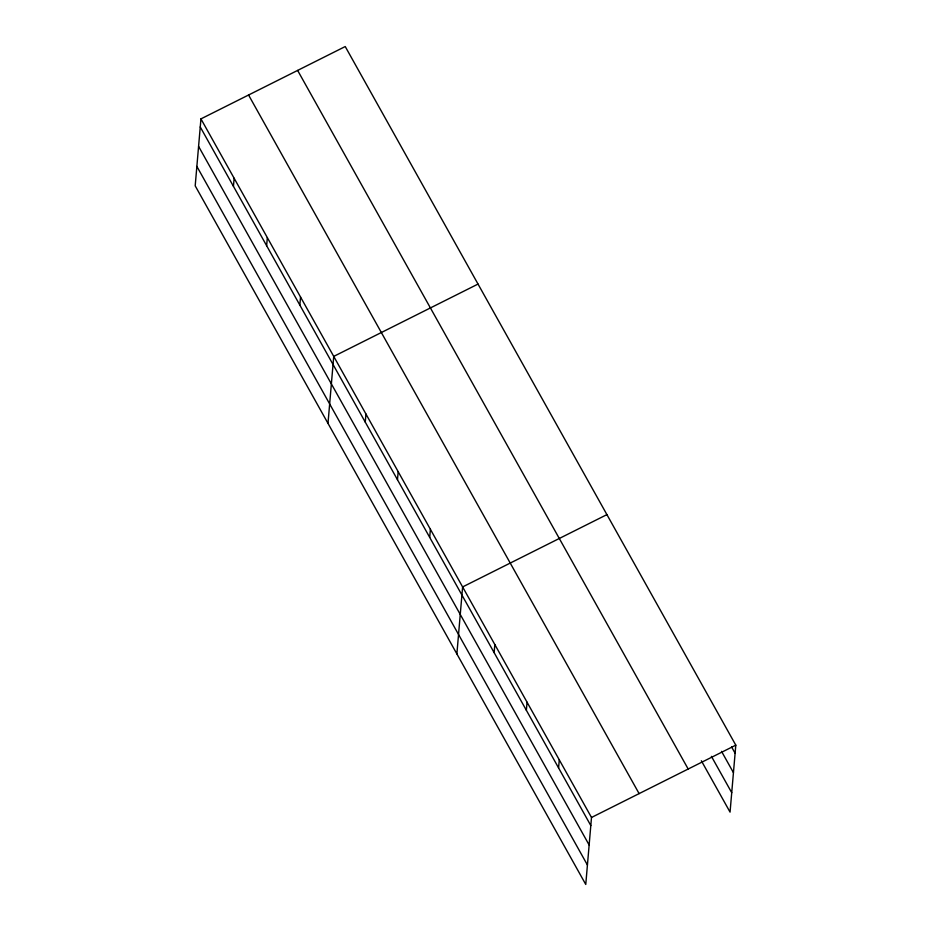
<?xml version="1.0" encoding="UTF-8"?>
<svg xmlns="http://www.w3.org/2000/svg" width="931" height="931" viewBox="0 0 931 931"><rect width="100%" height="100%" fill="white"/><g stroke="black" fill="none" stroke-linecap="round" stroke-linejoin="round"><path stroke-width="1.4" d="M200.945 118.877L195.196 185.839L585.762 884.45L591.499 817.476L200.945 118.877L345.238 46.55L735.804 745.161L730.055 812.123L701.346 760.755M233.448 186.328L234.135 178.252M266.638 245.703L267.337 237.638M299.84 305.089L300.538 297.012M327.991 423.372L333.729 356.398L478.034 284.071M365.255 422.104L365.953 414.039M397.479 479.733L398.177 471.668M429.703 537.373L430.39 529.308M456.877 653.911L462.614 586.937L606.919 514.622M494.14 652.643L494.838 644.578M526.364 710.283L527.051 702.207M558.588 767.912L559.275 759.847M591.499 817.476L735.804 745.161M731.603 746.965L735.106 753.226M721.537 751.364L733.442 772.66M711.412 756.356L731.731 792.688M297.629 70.419L688.184 769.029M248.565 95.009L639.12 793.619M200.246 126.942L590.801 825.553M198.582 146.376L589.137 844.987M196.86 166.405L587.426 865.015"/></g></svg>
